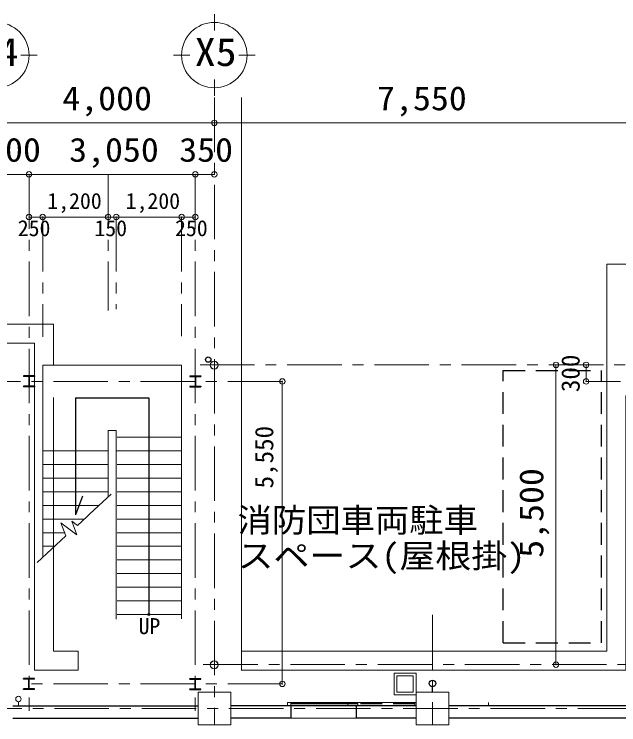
# Model space of a CAD drawing. Units: millimetres at full size, sheet at 1:200. Extents: x -55340 to 55340, y -38040 to 38040.
# Drawn here: x -31646 to -20554, y -11967 to 1071 of the extents above; entities that cross this region are included whole.
import ezdxf
from ezdxf.enums import TextEntityAlignment as Align

# ---------------------------------------------------------------- set-up
doc = ezdxf.new("R2010")
doc.units = ezdxf.units.MM
doc.header["$LTSCALE"] = 200
doc.header["$PDMODE"] = 32
doc.header["$PDSIZE"] = 100
for name, pattern in [('CHAIN1', [8, 5, -1, 1, -1]), ('CHAIN2', [12, 9, -1, 1, -1]), ('DASHED2', [3, 2, -1])]:
    doc.linetypes.add(name, pattern=pattern)
for name, color, linetype, lineweight in [('0-1_通り芯', 3, 'Continuous', 18), ('0-2_躯体', 3, 'Continuous', 18), ('0-4_仕上', 4, 'Continuous', 9), ('0-5_建具(ｻｯｼ)', 3, 'Continuous', 18), ('0-9_家具・設備', 4, 'Continuous', 9), ('0-A_寸法', 6, 'Continuous', 9), ('0-B_文字', 2, 'Continuous', 9), ('0-F_予備', 4, 'Continuous', 9), ('3-A_寸法', 2, 'Continuous', 25)]:
    doc.layers.add(name, color=color, linetype=linetype, lineweight=lineweight)
doc.styles.add('ＭＳ ゴシック', font='')
doc.styles.get('ＭＳ ゴシック').set_extended_font_data('MS Gothic')

msp = doc.modelspace()

# ---------------------------------------------------------------- linework, layer by layer
at = {"layer": '0-1_通り芯'}
for p, q in [((-27973.6, 1070.9), (-27973.6, 770.9)), ((-31223.6, 320.9), (-31523.6, 320.9)), ((-28423.6, 320.9), (-28723.6, 320.9)), ((-27223.6, 320.9), (-27523.6, 320.9)), ((-27973.6, -429.1), (-27973.6, -129.1))]:
    msp.add_line(p, q, dxfattribs=at)
at = {"layer": '0-1_通り芯', "color": 4, "linetype": 'CHAIN1', "lineweight": 9}
for p, q in [((-27973.6, -458), (-27973.6, -11966.8)), ((-26727.3, -5666.8), (-47107.7, -5666.8)), ((-23973.6, -9951.8), (-23973.6, -11966.8)), ((6893.1, -11666.8), (-48307.7, -11666.8))]:
    msp.add_line(p, q, dxfattribs=at)
at = {"layer": '0-1_通り芯', "color": 4, "linetype": 'CHAIN2', "lineweight": 9}
msp.add_line((-10923.6, -5666.8), (-21153.7, -5666.8), dxfattribs=at)
at = {"layer": '0-1_通り芯'}
for centre in [(-31973.6, 320.9), (-27973.6, 320.9)]:
    msp.add_circle(centre, 600, dxfattribs=at)
at = {"layer": '0-2_躯体', "color": 2, "lineweight": 25}
for p, q in [((-31473.6, -5566.8), (-31473.6, -5578.8)), ((-31273.6, -5566.8), (-31473.6, -5566.8)), ((-31377.6, -5578.8), (-31473.6, -5578.8)), ((-31377.6, -5578.8), (-31377.6, -5754.8)), ((-28423.6, -5566.8), (-28223.6, -5566.8)), ((-28319.6, -5578.8), (-28223.6, -5578.8)), ((-28319.6, -5578.8), (-28319.6, -5754.8)), ((-28223.6, -5566.8), (-28223.6, -5578.8)), ((-31473.6, -5754.8), (-31473.6, -5766.8)), ((-31377.6, -5754.8), (-31473.6, -5754.8)), ((-31273.6, -5766.8), (-31473.6, -5766.8)), ((-31273.6, -5754.8), (-31369.6, -5754.8)), ((-31273.6, -5754.8), (-31273.6, -5766.8)), ((-28423.6, -5754.8), (-28327.6, -5754.8)), ((-28423.6, -5754.8), (-28423.6, -5766.8)), ((-28423.6, -5766.8), (-28223.6, -5766.8)), ((-28319.6, -5754.8), (-28223.6, -5754.8)), ((-28223.6, -5754.8), (-28223.6, -5766.8)), ((-31473.6, -11128.8), (-31473.6, -11116.8)), ((-31273.6, -11116.8), (-31473.6, -11116.8)), ((-31377.6, -11128.8), (-31473.6, -11128.8)), ((-31377.6, -11304.8), (-31377.6, -11128.8)), ((-31273.6, -11128.8), (-31369.6, -11128.8)), ((-31273.6, -11128.8), (-31273.6, -11116.8)), ((-28423.6, -11128.8), (-28423.6, -11116.8)), ((-28423.6, -11116.8), (-28223.6, -11116.8)), ((-28423.6, -11128.8), (-28327.6, -11128.8)), ((-28319.6, -11128.8), (-28223.6, -11128.8)), ((-28319.6, -11304.8), (-28319.6, -11128.8)), ((-28223.6, -11128.8), (-28223.6, -11116.8)), ((-31473.6, -11316.8), (-31473.6, -11304.8)), ((-31377.6, -11304.8), (-31473.6, -11304.8)), ((-31273.6, -11316.8), (-31473.6, -11316.8)), ((-28423.6, -11316.8), (-28223.6, -11316.8)), ((-28319.6, -11304.8), (-28223.6, -11304.8)), ((-28223.6, -11316.8), (-28223.6, -11304.8))]:
    msp.add_line(p, q, dxfattribs=at)
at = {"layer": '0-2_躯体'}
for p, q in [((-28273.6, -11966.8), (-28273.6, -11366.8)), ((-28273.6, -11366.8), (-27673.6, -11366.8)), ((-27673.6, -11366.8), (-27673.6, -11966.8)), ((-27673.6, -11966.8), (-28273.6, -11966.8))]:
    msp.add_line(p, q, dxfattribs=at)
at = {"layer": '0-2_躯体', "color": 2, "lineweight": 25}
for points in [[(-31273.6, -5566.8), (-31273.6, -5578.8), (-31369.6, -5578.8), (-31369.6, -5754.8)], [(-28423.6, -5566.8), (-28423.6, -5578.8), (-28327.6, -5578.8), (-28327.6, -5754.8)], [(-31273.6, -11316.8), (-31273.6, -11304.8), (-31369.6, -11304.8), (-31369.6, -11128.8)], [(-28423.6, -11316.8), (-28423.6, -11304.8), (-28327.6, -11304.8), (-28327.6, -11128.8)]]:
    msp.add_lwpolyline(points, dxfattribs=at)
at = {"layer": '0-2_躯体'}
msp.add_lwpolyline([(-24273.6, -11366.8), (-23673.6, -11366.8), (-23673.6, -11966.8), (-24273.6, -11966.8)], close=True, dxfattribs=at)
for centre, radius in [((-27976.5, -5367.8), 75), ((-27976.5, -5367.8), 71.8), ((-27976.5, -10867.8), 75), ((-27976.5, -10867.8), 71.8)]:
    msp.add_circle(centre, radius, dxfattribs=at)
at = {"layer": '0-4_仕上'}
for p, q in [((-27473.6, -458), (-27473.6, -10966.8)), ((-30923.6, -5365.4), (-30923.6, -4616.8)), ((-36673.6, -4966.8), (-31273.6, -4966.8)), ((-31273.6, -10966.8), (-31273.6, -4966.8)), ((-30923.6, -10616.8), (-30923.6, -5964.1)), ((-30923.6, -10616.8), (-30473.6, -10616.8)), ((-30473.6, -10616.8), (-30473.6, -10966.8)), ((-27473.6, -10616.8), (-20773.6, -10616.8)), ((-31273.6, -10966.8), (-30473.6, -10966.8))]:
    msp.add_line(p, q, dxfattribs=at)
for points in [[(-20773.6, -10616.8), (-20773.6, -3516.8), (-10173.6, -3516.8)], [(-37023.6, -10616.8), (-37023.6, -4616.8), (-30923.6, -4616.8)], [(-27479.4, -10966.8), (-20423.6, -10966.8), (-20423.6, -5925.1)]]:
    msp.add_lwpolyline(points, dxfattribs=at)
at = {"layer": '0-5_建具(ｻｯｼ)', "color": 4, "lineweight": 9}
for p, q in [((-29757.4, -6691.8), (-28573.6, -6691.8)), ((-31123.6, -6941.8), (-29925.1, -6941.8)), ((-29778.9, -6941.8), (-28573.6, -6941.8)), ((-31123.6, -7191.8), (-29925.1, -7191.8)), ((-29757.4, -7191.8), (-28573.6, -7191.8)), ((-31123.6, -7441.8), (-29925.1, -7441.8)), ((-29757.4, -7441.8), (-28573.6, -7441.8)), ((-31123.6, -7691.8), (-29925.1, -7691.8)), ((-29757.4, -7691.8), (-28573.6, -7691.8)), ((-31123.6, -7941.8), (-30088.3, -7941.8)), ((-29757.4, -7941.8), (-28573.6, -7941.8)), ((-31123.6, -8191.8), (-30360, -8191.8)), ((-29757.4, -8191.8), (-28573.6, -8191.8)), ((-31123.6, -8441.8), (-30720.4, -8441.8)), ((-29757.4, -8441.8), (-28573.6, -8441.8)), ((-31123.6, -8691.8), (-30903.2, -8691.8)), ((-29757.4, -8691.8), (-28573.6, -8691.8)), ((-29757.4, -8941.8), (-28573.6, -8941.8)), ((-29757.4, -9191.8), (-28573.6, -9191.8)), ((-29757.4, -9441.8), (-28573.6, -9441.8)), ((-29757.4, -9691.8), (-28573.6, -9691.8)), ((-29757.4, -9941.8), (-28573.6, -9941.8))]:
    msp.add_line(p, q, dxfattribs=at)
at = {"layer": '0-9_家具・設備', "color": 2, "linetype": 'DASHED2', "lineweight": 25}
for p, q in [((-22673.6, -5463.5), (-20873.6, -5463.5)), ((-22673.6, -10463.5), (-22673.6, -5463.5)), ((-20873.6, -10463.5), (-20873.6, -5463.5)), ((-22673.6, -10463.5), (-20873.6, -10463.5))]:
    msp.add_line(p, q, dxfattribs=at)
at = {"layer": '0-9_家具・設備', "color": 2, "lineweight": 25}
msp.add_line((-23973.6, -11366.8), (-23973.6, -11266.8), dxfattribs=at)
at = {"layer": '0-9_家具・設備', "color": 7, "lineweight": 18}
for points in [[(-24273.6, -11416.8), (-24673.6, -11416.8), (-24673.6, -11016.8), (-24273.6, -11016.8)], [(-24623.6, -11366.8), (-24623.6, -11066.8), (-24323.6, -11066.8), (-24323.6, -11366.8)]]:
    msp.add_lwpolyline(points, close=True, dxfattribs=at)
at = {"layer": '0-9_家具・設備', "color": 2, "lineweight": 25}
for centre, radius in [((-28085.7, -5266.3), 50), ((-23973.6, -11206.8), 60)]:
    msp.add_circle(centre, radius, dxfattribs=at)
at = {"layer": '0-A_寸法', "color": 4}
for p, q in [((-31973.6, -923.4), (-27973.6, -923.4)), ((-27973.6, -923.4), (-20423.6, -923.4)), ((-31973.6, -1868), (-31373.6, -1868)), ((-31373.6, -1868), (-28323.6, -1868)), ((-28323.6, -1868), (-27973.6, -1868)), ((-31373.6, -2650.6), (-31123.6, -2650.6)), ((-31123.6, -2650.6), (-29923.6, -2650.6)), ((-29923.6, -2650.6), (-29773.6, -2650.6)), ((-29773.6, -2650.6), (-28573.6, -2650.6)), ((-28573.6, -2650.6), (-28323.6, -2650.6)), ((-21706.7, -5363.5), (-21706.7, -10863.5)), ((-21153.7, -5666.8), (-21153.7, -5363.5)), ((-26727.3, -5666.8), (-26727.3, -11216.8))]:
    msp.add_line(p, q, dxfattribs=at)
at = {"layer": '0-A_寸法', "color": 4, "linetype": 'CHAIN1'}
for p, q in [((-31373.6, -1868), (-31373.6, -11710.7)), ((-29923.6, -1868), (-29923.6, -4364.3)), ((-28323.6, -1868), (-28323.6, -11710.7)), ((-31123.6, -2650.6), (-31123.6, -4851.3)), ((-29773.6, -2650.6), (-29773.6, -4339.1)), ((-28573.6, -2650.6), (-28573.6, -4834.5)), ((-28237, -5363.5), (-20110.8, -5363.5)), ((-28177.2, -10863.5), (-20110.8, -10863.5)), ((-26727.3, -11216.8), (-31473.6, -11216.8))]:
    msp.add_line(p, q, dxfattribs=at)
at = {"layer": '0-A_寸法'}
for p in [(-27973.6, -923.4), (-31373.6, -1868), (-28323.6, -1868), (-27973.6, -1868), (-31373.6, -2650.6), (-31123.6, -2650.6), (-29923.6, -2650.6), (-29773.6, -2650.6), (-28573.6, -2650.6), (-28323.6, -2650.6), (-21706.7, -5363.5), (-21153.7, -5363.5), (-26727.3, -5666.8), (-21153.7, -5666.8), (-21706.7, -10863.5), (-26727.3, -11216.8)]:
    msp.add_point(p, dxfattribs=at)
at = {"layer": '0-B_文字', "lineweight": 25}
for p in [(-30523.6, -5966.8), (-30392.7, -7770.1)]:
    msp.add_line(p, (-30523.6, -8117.1), dxfattribs=at)
at = {"layer": '0-B_文字', "color": 4}
for p, q in [((-30697.7, -8502.6), (-30787.3, -8262.5)), ((-30787.3, -8262.5), (-30497.9, -8480.5)), ((-30590.8, -8231.3), (-30487.5, -8309.1)), ((-30497.9, -8480.5), (-30590.8, -8231.3)), ((-30697.7, -8502.6), (-31224.8, -8987.8))]:
    msp.add_line(p, q, dxfattribs=at)
at = {"layer": '0-B_文字', "lineweight": 25}
msp.add_lwpolyline([(-30523.6, -5966.8), (-29173.6, -5966.8), (-29173.6, -9941.8)], dxfattribs=at)
at = {"layer": '0-B_文字', "color": 4}
msp.add_lwpolyline([(-29864.6, -7735.8), (-30256.9, -8096.9), (-30258.6, -8098.5), (-30308.6, -8144.5), (-30487.5, -8309.1)], dxfattribs=at)
at = {"layer": '0-B_文字', "lineweight": 25}
msp.add_circle((-29173.4, -9942), 16.6, dxfattribs=at)
at = {"layer": '0-F_予備', "color": 7, "lineweight": 18}
for p, q in [((-31123.6, -5366.8), (-31123.6, -8894.6)), ((-29923.6, -6566.8), (-29773.6, -6566.8)), ((-29923.6, -6566.8), (-29923.6, -7790.1)), ((-29773.6, -6566.8), (-29773.6, -10027.3)), ((-28573.6, -6666.5), (-28573.6, -10025.4))]:
    msp.add_line(p, q, dxfattribs=at)
msp.add_lwpolyline([(-31123.6, -5366.8), (-28573.6, -5366.8), (-28573.6, -6666.5)], dxfattribs=at)
at = {"layer": '3-A_寸法', "color": 7, "lineweight": 18}
for p, q in [((-31567.6, -11616.8), (-31567.6, -11543.1)), ((-26633.6, -11616.8), (-26633.6, -11556.8)), ((-26573.6, -11556.8), (-26633.6, -11556.8)), ((-26573.6, -11616.8), (-26573.6, -11556.8)), ((-25343.6, -11576.8), (-26573.6, -11576.8)), ((-24293.6, -11556.8), (-24293.6, -11616.8)), ((-24273.6, -11556.8), (-24293.6, -11556.8)), ((-22943.6, -11616.8), (-22943.6, -11556.8))]:
    msp.add_line(p, q, dxfattribs=at)
at = {"layer": '3-A_寸法', "color": 4, "lineweight": 9}
for p, q in [((-24293.6, -11556.8), (-26574.2, -11556.8)), ((-25373.6, -11616.8), (-26573.6, -11616.8)), ((-25373.6, -11846.8), (-26573.6, -11846.8))]:
    msp.add_line(p, q, dxfattribs=at)
at = {"layer": '3-A_寸法', "color": 7, "linetype": 'DASHED2', "lineweight": 18}
for p, q in [((-25523.6, -11576.8), (-25523.6, -11606.8)), ((-24293.6, -11576.8), (-25343.6, -11576.8)), ((-24293.6, -11606.8), (-25343.6, -11606.8))]:
    msp.add_line(p, q, dxfattribs=at)
at = {"layer": '3-A_寸法'}
for p, q in [((-31673.6, -11616.8), (-28273.6, -11616.8)), ((-26573.6, -11616.8), (-27673.6, -11616.8)), ((-26573.6, -11616.8), (-26573.6, -11846.8)), ((-20023.6, -11616.8), (-23673.6, -11616.8)), ((-31673.6, -11846.8), (-28273.6, -11846.8)), ((-26573.6, -11846.8), (-27673.6, -11846.8)), ((-24273.6, -11846.8), (-25373.6, -11846.8)), ((-20023.6, -11846.8), (-23673.6, -11846.8))]:
    msp.add_line(p, q, dxfattribs=at)
at = {"layer": '3-A_寸法', "color": 7, "lineweight": 18}
msp.add_lwpolyline([(-25343.6, -11576.8), (-25343.6, -11606.8), (-26573.6, -11606.8)], dxfattribs=at)
at = {"layer": '3-A_寸法'}
msp.add_lwpolyline([(-24273.6, -11616.8), (-25373.6, -11616.8), (-25373.6, -11846.8)], dxfattribs=at)
at = {"layer": '3-A_寸法', "color": 7, "lineweight": 18}
msp.add_circle((-31567.6, -11493.1), 50, dxfattribs=at)

# ---------------------------------------------------------------- texts
at = {"layer": '0-1_通り芯', "color": 2, "style": 'ＭＳ ゴシック', "width": 1.1}
for s, p in [('X4', (-32333.3, -33.3)), ('X5', (-28333.3, -33.3))]:
    msp.add_text(s, height=513.2, dxfattribs=at).set_placement(p, align=Align.BOTTOM_LEFT)
at = {"layer": '0-A_寸法', "color": 2, "style": 'ＭＳ ゴシック', "width": 1.1}
for s, p in [('4,000', (-30763.6, -823.4)), ('7,550', (-24988.6, -823.4)), ('600', (-32143.6, -1768)), ('3,050', (-30638.6, -1768)), ('350', (-28618.6, -1768))]:
    msp.add_text(s, height=439.9, dxfattribs=at).set_placement(p, align=Align.BOTTOM_LEFT)
at = {"layer": '0-A_寸法', "color": 7, "style": 'ＭＳ ゴシック'}
for s, p in [('1,200', (-31038, -2589.6)), ('1,200', (-29600.2, -2589.6)), ('250', (-31580.2, -3089.5)), ('150', (-30174.2, -3089.5)), ('250', (-28694.9, -3089.5))]:
    msp.add_text(s, height=293.3, dxfattribs=at).set_placement(p, align=Align.BOTTOM_LEFT)
at = {"layer": '0-A_寸法', "color": 2, "style": 'ＭＳ ゴシック'}
for s, p in [('300', (-21170.9, -5862.6)), ('5,550', (-26791.3, -7630.1))]:
    msp.add_text(s, height=337.2, rotation=90, dxfattribs=at).set_placement(p, align=Align.BOTTOM_LEFT)
at = {"layer": '0-A_寸法', "color": 2, "style": 'ＭＳ ゴシック', "width": 1.1}
msp.add_text('5,500', height=439.9, rotation=90, dxfattribs=at).set_placement((-21806.7, -8903.5), align=Align.BOTTOM_LEFT)
at = {"layer": '0-B_文字', "style": 'ＭＳ ゴシック'}
for s, width, p in [('消防団車両駐車', 1.05, (-27548.6, -8563.7)), ('スペース(屋根掛)', 1.1, (-27548.6, -9217.4))]:
    msp.add_text(s, height=439.9, dxfattribs=dict(at, width=width)).set_placement(p, align=Align.BOTTOM_LEFT)
at = {"layer": '0-B_文字', "color": 7, "style": 'ＭＳ ゴシック'}
msp.add_text('UP', height=293.3, dxfattribs=at).set_placement((-29364.7, -10391), align=Align.BOTTOM_LEFT)

doc.saveas('drawing.dxf')
